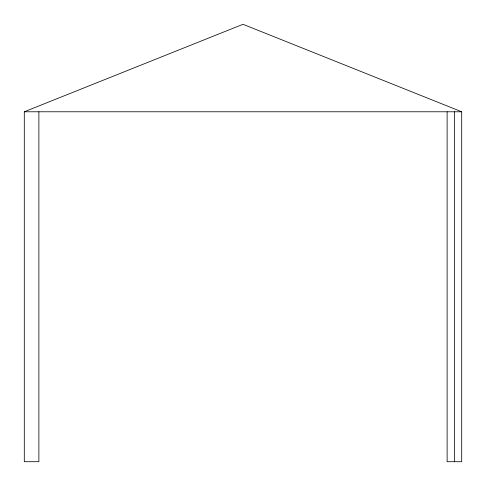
<?xml version="1.0" encoding="UTF-8"?>
<svg xmlns="http://www.w3.org/2000/svg" width="486" height="486" viewBox="0 0 486 486"><rect width="100%" height="100%" fill="white"/><g stroke="black" fill="none" stroke-linecap="round" stroke-linejoin="round"><path stroke-width="0.73" d="M38.88 111.78L38.88 461.7L24.3 461.7L24.3 111.78L243 24.3L461.7 111.78L461.7 461.7L447.12 461.7L447.12 111.78M24.3 111.78L461.7 111.78M454.41 111.78L454.41 461.7"/></g></svg>
